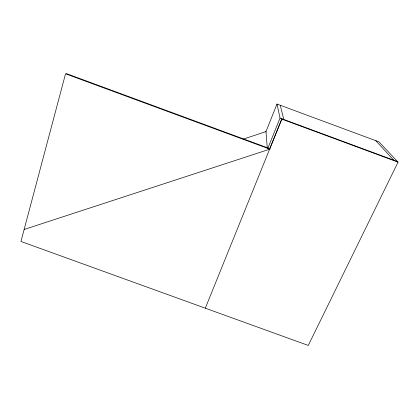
<?xml version="1.0" encoding="UTF-8"?>
<svg xmlns="http://www.w3.org/2000/svg" width="419" height="419" viewBox="0 0 419 419"><rect width="100%" height="100%" fill="white"/><g stroke="black" fill="none" stroke-linecap="round" stroke-linejoin="round"><path stroke-width="0.63" d="M265.829 131.995L276.985 104.048L379.027 141.873L398.05 162.143L308.274 345.445L20.95 241.464L65.547 73.791L269.867 149.154L269.815 148.63L66.286 73.555M267.783 148.415L280.049 118.085L276.985 104.048M269.637 149.064L281.924 118.776L205.315 308.185M243.067 139.213L266.002 131.566L267.275 148.148M268.574 149.033L269.815 148.63M24.134 229.481L269.867 149.154M280.049 118.085L397.5 161.561M282.024 119.195L398.05 162.143M375.791 140.674L393.781 160.184M280.243 105.258L283.804 119.473"/></g></svg>
